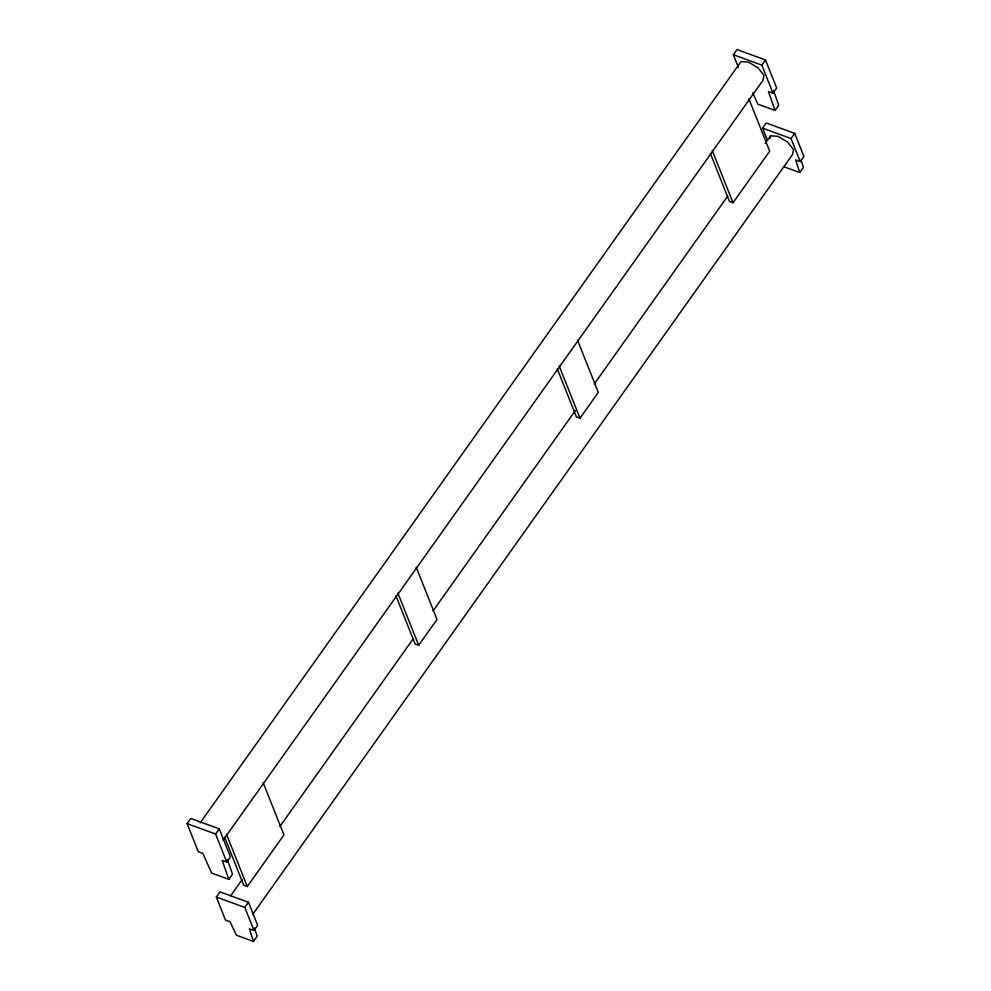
<?xml version="1.0" encoding="UTF-8"?>
<svg xmlns="http://www.w3.org/2000/svg" width="991" height="991" viewBox="0 0 991 991"><rect width="100%" height="100%" fill="white"/><g stroke="black" fill="none" stroke-linecap="round" stroke-linejoin="round"><path stroke-width="1.49" d="M770.044 138.306L770.552 135.817L777.997 136.324L787.511 142.023L793.531 149.579L792.503 154.559L252.618 914.52M228.822 879.351L211.591 873.059L202.845 853.325L198.262 851.653L187.113 823.608L190.78 818.455L219.259 828.86L230.42 856.905L226.753 862.071L222.17 860.399L228.822 879.351L232.489 874.198L227.373 859.606M738.369 67.326L733.352 54.716L737.019 49.55L765.498 59.968L776.659 88.001L772.992 93.166L768.421 91.494L775.061 110.447L778.728 105.294L773.624 90.714M200.219 822.815L741.008 61.603L748.465 62.099L757.979 67.797L763.987 75.353L762.971 80.345L223.074 840.306M226.753 862.071L215.592 834.026L219.259 828.86M772.992 93.166L761.831 65.121L765.498 59.968M253.485 941.45L236.354 935.182L230.073 921.754L225.502 920.082L216.323 897.041L219.99 891.875L248.481 902.293L257.648 925.334L253.981 930.499L249.41 928.827L253.485 941.45L257.152 936.284L254.439 927.873M767.43 140.338L762.575 128.136L766.241 122.983L794.72 133.389L803.887 156.429L800.22 161.595L795.649 159.923L799.737 172.545L803.404 167.392L801.137 160.369M230.655 895.777L242.299 879.389M279.896 826.457L413.309 638.675M433.005 610.952L575.362 410.559M594.166 384.099L727.567 196.305M765.176 143.373L770.552 135.817M224.623 837.209L243.724 885.223L247.279 886.524L283.946 834.918L263.148 782.667M396.004 595.963L415.105 643.964L418.673 645.265L437.006 619.474L416.208 567.224M557.314 368.9L576.415 416.914L579.983 418.214L598.304 392.411L577.518 340.161M710.374 153.456L729.475 201.458L733.03 202.759L769.697 151.165L748.911 98.914M253.981 930.499L244.814 907.459L248.481 902.293M800.22 161.595L791.053 138.554L794.72 133.389M733.352 54.716L761.831 65.121M762.575 128.136L791.053 138.554M784.03 166.81L799.737 172.545M187.113 823.608L215.592 834.026M216.323 897.041L244.814 907.459M775.061 110.447L757.842 104.154L752.838 92.881M712.244 150.521L733.03 202.759M559.184 365.964L579.983 418.214M397.874 593.027L418.673 645.265M226.493 834.273L247.279 886.524"/></g></svg>
